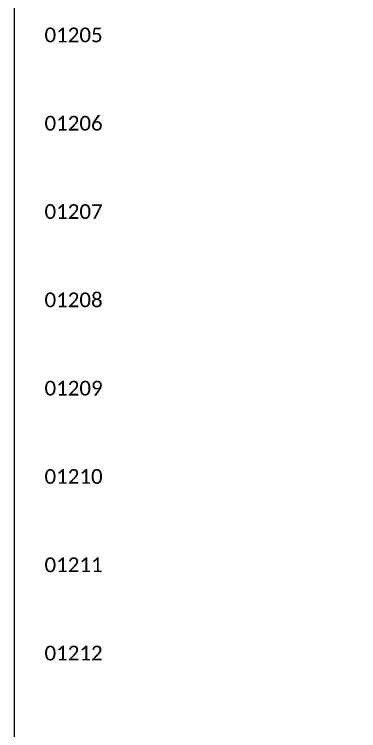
# Model space of a CAD drawing. Header units: inches. Extents: x 0 to 316, y -1 to 150.
# Drawn here: x 62 to 64.92, y 31.9 to 37.99 of the extents above; entities that cross this region are included whole.
import ezdxf
from ezdxf.enums import TextEntityAlignment as Align

# ---------------------------------------------------------------- set-up
doc = ezdxf.new("R2010")
doc.units = ezdxf.units.IN
doc.header["$MEASUREMENT"] = 0
doc.styles.add('Calibri', font='calibri.ttf')

msp = doc.modelspace()

# ---------------------------------------------------------------- linework, layer by layer
at = {"ltscale": 0.25}
msp.add_lwpolyline([(62, 22), (92, 22), (92, 43), (62, 43)], close=True, dxfattribs=at)

# ---------------------------------------------------------------- texts
at = {"style": 'Calibri'}
for s, p in [('01205', (62.75, 37.75)), ('01206', (62.75, 37)), ('01207', (62.75, 36.25)), ('01208', (62.75, 35.5)), ('01209', (62.75, 34.75)), ('01210', (62.75, 34)), ('01211', (62.75, 33.25)), ('01212', (62.75, 32.5))]:
    msp.add_text(s, height=0.125, dxfattribs=at).set_placement(p, align=Align.RIGHT)

doc.saveas('drawing.dxf')
